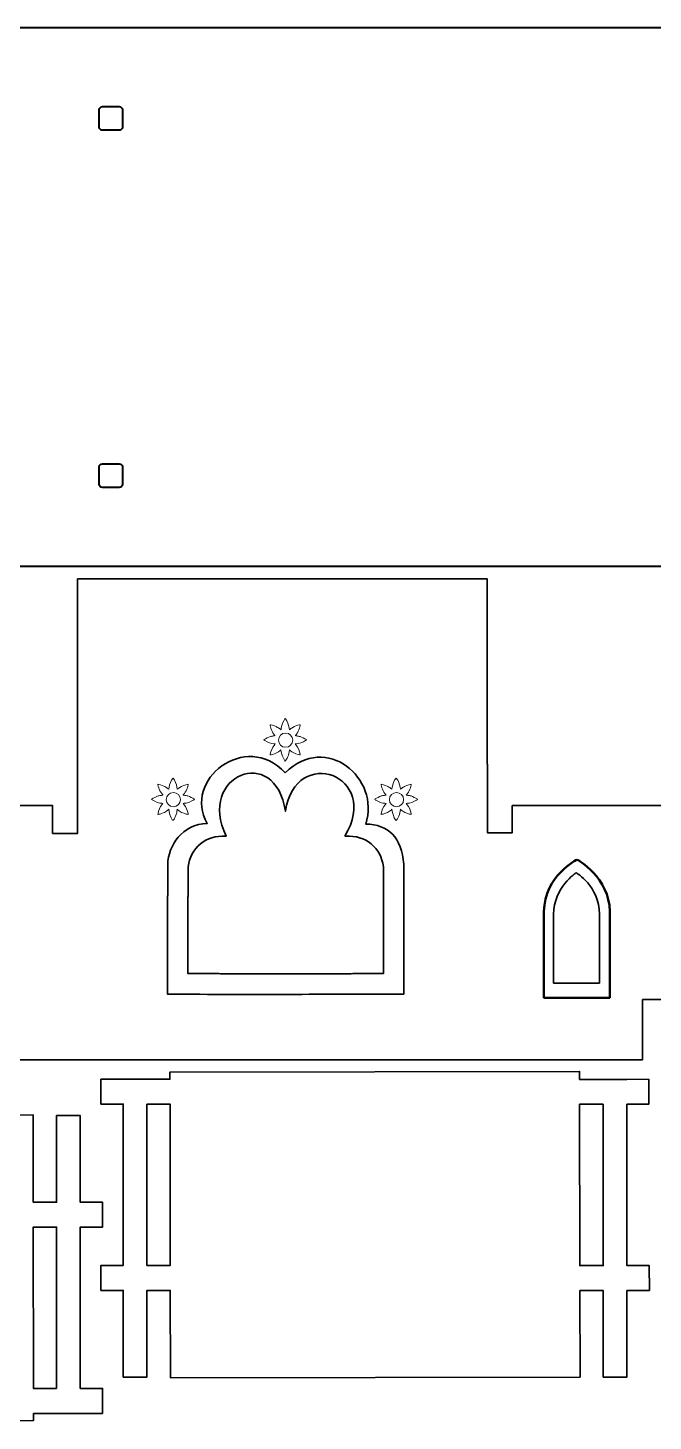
# Model space of a CAD drawing. Header units: centimetres. Extents: x -23.9 to 25.8, y -49.2 to 14.5.
# Drawn here: x -3.64 to 9.12, y -47.23 to -18.8 of the extents above; entities that cross this region are included whole.
import ezdxf

# ---------------------------------------------------------------- set-up
doc = ezdxf.new("R2010")
doc.units = ezdxf.units.CM
doc.header["$MEASUREMENT"] = 0
doc.layers.add('layer 1', color=7, linetype='Continuous')

msp = doc.modelspace()

# ---------------------------------------------------------------- linework, layer by layer
at = {"layer": 'layer 1', "color": 1, "lineweight": 40}
for points, knots in [([(16.75002, -18.80406), (16.75002, -18.80406), (16.75002, -29.78716), (16.75002, -29.78716), (16.75002, -29.78716), (16.75002, -29.78716), (-4.41196, -29.78716), (-4.41196, -29.78716), (-4.41196, -29.78716), (-4.41196, -29.78716), (-4.41196, -18.80406), (-4.41196, -18.80406), (-4.41196, -18.80406), (-4.41196, -18.80406), (16.75002, -18.80406), (16.75002, -18.80406)], [0, 0, 0, 0, 0.2, 0.2, 0.2, 0.2, 0.4, 0.4, 0.4, 0.4, 0.6, 0.6, 0.6, 0.6, 1, 1, 1, 1]), ([(-1.7747, -20.41142), (-1.7747, -20.41142), (-2.11273, -20.41142), (-2.11273, -20.41142), (-2.11273, -20.41142), (-2.15281, -20.41142), (-2.18505, -20.44366), (-2.18505, -20.48349), (-2.18505, -20.48349), (-2.18505, -20.48349), (-2.18505, -20.82166), (-2.18505, -20.82166), (-2.18505, -20.82166), (-2.18505, -20.86174), (-2.15281, -20.89398), (-2.11273, -20.89398), (-2.11273, -20.89398), (-2.11273, -20.89398), (-1.7747, -20.89398), (-1.7747, -20.89398), (-1.7747, -20.89398), (-1.73473, -20.89398), (-1.70234, -20.86174), (-1.70234, -20.82166), (-1.70234, -20.82166), (-1.70234, -20.82166), (-1.70234, -20.48349), (-1.70234, -20.48349), (-1.70234, -20.48349), (-1.70234, -20.44366), (-1.73473, -20.41142), (-1.7747, -20.41142)], [0, 0, 0, 0, 0.11111111, 0.11111111, 0.11111111, 0.11111111, 0.22222222, 0.22222222, 0.22222222, 0.22222222, 0.33333333, 0.33333333, 0.33333333, 0.33333333, 0.44444444, 0.44444444, 0.44444444, 0.44444444, 0.55555556, 0.55555556, 0.55555556, 0.55555556, 0.66666667, 0.66666667, 0.66666667, 0.66666667, 0.77777778, 0.77777778, 0.77777778, 0.77777778, 1, 1, 1, 1]), ([(-1.7747, -27.69723), (-1.7747, -27.69723), (-2.11273, -27.69723), (-2.11273, -27.69723), (-2.11273, -27.69723), (-2.15281, -27.69723), (-2.18505, -27.72948), (-2.18505, -27.76945), (-2.18505, -27.76945), (-2.18505, -27.76945), (-2.18505, -28.10748), (-2.18505, -28.10748), (-2.18505, -28.10748), (-2.18505, -28.14759), (-2.15281, -28.17983), (-2.11273, -28.17983), (-2.11273, -28.17983), (-2.11273, -28.17983), (-1.7747, -28.17983), (-1.7747, -28.17983), (-1.7747, -28.17983), (-1.73473, -28.17983), (-1.70234, -28.14759), (-1.70234, -28.10748), (-1.70234, -28.10748), (-1.70234, -28.10748), (-1.70234, -27.76945), (-1.70234, -27.76945), (-1.70234, -27.76945), (-1.70234, -27.72948), (-1.73473, -27.69723), (-1.7747, -27.69723)], [0, 0, 0, 0, 0.11111111, 0.11111111, 0.11111111, 0.11111111, 0.22222222, 0.22222222, 0.22222222, 0.22222222, 0.33333333, 0.33333333, 0.33333333, 0.33333333, 0.44444444, 0.44444444, 0.44444444, 0.44444444, 0.55555556, 0.55555556, 0.55555556, 0.55555556, 0.66666667, 0.66666667, 0.66666667, 0.66666667, 0.77777778, 0.77777778, 0.77777778, 0.77777778, 1, 1, 1, 1])]:
    msp.add_open_spline(points, degree=3, knots=knots, dxfattribs=at)
at = {"layer": 'layer 1', "color": 1, "lineweight": 35}
for points, knots in [([(-2.62602, -30.04624), (-2.62602, -30.04624), (-2.62602, -32.96613), (-2.62602, -32.96613), (-2.62602, -32.96613), (-2.62602, -32.96613), (-2.62313, -32.96613), (-2.62313, -32.96613), (-2.62313, -32.96613), (-2.62313, -32.96613), (-2.62313, -35.23894), (-2.62313, -35.23894), (-2.62313, -35.23894), (-2.62313, -35.23894), (-3.13109, -35.23894), (-3.13109, -35.23894), (-3.13109, -35.23894), (-3.13109, -35.23894), (-3.13109, -34.66899), (-3.13109, -34.66899), (-3.13109, -34.66899), (-3.13109, -34.66899), (-6.78414, -34.66899), (-6.78414, -34.66899), (-6.78414, -34.66899), (-6.78414, -34.66899), (-6.78414, -40.8692), (-6.78414, -40.8692), (-6.78414, -40.8692), (-6.78414, -40.8692), (-6.27618, -40.8692), (-6.27618, -40.8692), (-6.27618, -40.8692), (-6.27618, -40.8692), (-6.27618, -39.85317), (-6.27618, -39.85317), (-6.27618, -39.85317), (-6.27618, -39.85317), (-6.28045, -39.85317), (-6.28045, -39.85317), (-6.28045, -39.85317), (-6.28045, -39.85317), (-6.28045, -38.62589), (-6.28045, -38.62589), (-6.28045, -38.62589), (-6.28045, -38.62589), (-5.77252, -38.62589), (-5.77252, -38.62589), (-5.77252, -38.62589), (-5.77252, -38.62589), (-5.77252, -39.85317), (-5.77252, -39.85317), (-5.77252, -39.85317), (-5.77252, -39.85317), (8.90829, -39.85317), (8.90829, -39.85317), (8.90829, -39.85317), (8.90829, -39.85317), (8.90829, -38.62589), (8.90829, -38.62589), (8.90829, -38.62589), (8.90829, -38.62589), (9.41622, -38.62589), (9.41622, -38.62589), (9.41622, -38.62589), (9.41622, -38.62589), (9.41622, -39.85317), (9.41622, -39.85317), (9.41622, -39.85317), (9.41622, -39.85317), (9.41718, -39.85317), (9.41718, -39.85317), (9.41718, -39.85317), (9.41718, -39.85317), (9.41718, -40.8692), (9.41718, -40.8692), (9.41718, -40.8692), (9.41718, -40.8692), (9.92514, -40.8692), (9.92514, -40.8692), (9.92514, -40.8692), (9.92514, -40.8692), (9.92514, -34.66899), (9.92514, -34.66899), (9.92514, -34.66899), (9.92514, -34.66899), (6.24923, -34.66899), (6.24923, -34.66899), (6.24923, -34.66899), (6.24923, -34.66899), (6.24923, -35.22448), (6.24923, -35.22448), (6.24923, -35.22448), (6.24923, -35.22448), (5.74127, -35.22448), (5.74127, -35.22448), (5.74127, -35.22448), (5.74127, -35.22448), (5.74127, -33.82233), (5.74127, -33.82233), (5.74127, -33.82233), (5.74127, -33.82233), (5.73866, -33.82233), (5.73866, -33.82233), (5.73866, -33.82233), (5.73866, -33.82233), (5.73866, -30.04624), (5.73866, -30.04624), (5.73866, -30.04624), (5.73866, -30.04624), (-2.62602, -30.04624), (-2.62602, -30.04624)], [0, 0, 0, 0, 0.03448276, 0.03448276, 0.03448276, 0.03448276, 0.06896552, 0.06896552, 0.06896552, 0.06896552, 0.10344828, 0.10344828, 0.10344828, 0.10344828, 0.13793103, 0.13793103, 0.13793103, 0.13793103, 0.17241379, 0.17241379, 0.17241379, 0.17241379, 0.20689655, 0.20689655, 0.20689655, 0.20689655, 0.24137931, 0.24137931, 0.24137931, 0.24137931, 0.27586207, 0.27586207, 0.27586207, 0.27586207, 0.31034483, 0.31034483, 0.31034483, 0.31034483, 0.34482759, 0.34482759, 0.34482759, 0.34482759, 0.37931034, 0.37931034, 0.37931034, 0.37931034, 0.4137931, 0.4137931, 0.4137931, 0.4137931, 0.44827586, 0.44827586, 0.44827586, 0.44827586, 0.48275862, 0.48275862, 0.48275862, 0.48275862, 0.51724138, 0.51724138, 0.51724138, 0.51724138, 0.55172414, 0.55172414, 0.55172414, 0.55172414, 0.5862069, 0.5862069, 0.5862069, 0.5862069, 0.62068966, 0.62068966, 0.62068966, 0.62068966, 0.65517241, 0.65517241, 0.65517241, 0.65517241, 0.68965517, 0.68965517, 0.68965517, 0.68965517, 0.72413793, 0.72413793, 0.72413793, 0.72413793, 0.75862069, 0.75862069, 0.75862069, 0.75862069, 0.79310345, 0.79310345, 0.79310345, 0.79310345, 0.82758621, 0.82758621, 0.82758621, 0.82758621, 0.86206897, 0.86206897, 0.86206897, 0.86206897, 0.89655172, 0.89655172, 0.89655172, 0.89655172, 0.93103448, 0.93103448, 0.93103448, 0.93103448, 1, 1, 1, 1]), ([(2.83265, -35.29337), (2.83265, -35.29337), (2.92705, -35.29337), (2.92705, -35.29337), (2.92705, -35.29337), (3.31165, -35.29337), (3.62128, -35.60304), (3.62128, -35.98764), (3.62128, -35.98764), (3.62128, -35.98764), (3.62128, -37.40549), (3.62128, -37.40549), (3.62128, -37.40549), (3.62128, -37.42189), (3.62061, -37.43802), (3.61952, -37.45414), (3.61952, -37.45414), (3.61952, -37.45414), (3.61952, -38.09658), (3.61952, -38.09658), (3.61952, -38.09658), (3.61952, -38.09658), (2.99348, -38.09658), (2.99348, -38.09658), (2.99348, -38.09658), (2.97154, -38.09866), (2.94938, -38.0999), (2.92705, -38.0999), (2.92705, -38.0999), (2.92705, -38.0999), (0.32641, -38.0999), (0.32641, -38.0999), (0.32641, -38.0999), (0.30394, -38.0999), (0.28175, -38.09866), (0.25998, -38.09658), (0.25998, -38.09658), (0.25998, -38.09658), (-0.36976, -38.09658), (-0.36976, -38.09658), (-0.36976, -38.09658), (-0.36976, -38.09658), (-0.36976, -36.52164), (-0.36976, -36.52164), (-0.36976, -36.52164), (-0.36923, -36.52189), (-0.36867, -36.52217), (-0.368, -36.52245), (-0.368, -36.52245), (-0.368, -36.52245), (-0.368, -35.98778), (-0.368, -35.98778), (-0.368, -35.98778), (-0.368, -35.60304), (-0.05833, -35.29337), (0.32627, -35.29337), (0.32627, -35.29337), (0.32627, -35.29337), (0.40963, -35.29337), (0.40963, -35.29337), (0.40963, -35.29337), (-0.19228, -34.05068), (1.41163, -33.39762), (1.6179, -34.78612), (1.6179, -34.78612), (1.82903, -33.41593), (3.57803, -34.04832), (2.83265, -35.29337)], [0, 0, 0, 0, 0.05555556, 0.05555556, 0.05555556, 0.05555556, 0.11111111, 0.11111111, 0.11111111, 0.11111111, 0.16666667, 0.16666667, 0.16666667, 0.16666667, 0.22222222, 0.22222222, 0.22222222, 0.22222222, 0.27777778, 0.27777778, 0.27777778, 0.27777778, 0.33333333, 0.33333333, 0.33333333, 0.33333333, 0.38888889, 0.38888889, 0.38888889, 0.38888889, 0.44444444, 0.44444444, 0.44444444, 0.44444444, 0.5, 0.5, 0.5, 0.5, 0.55555556, 0.55555556, 0.55555556, 0.55555556, 0.61111111, 0.61111111, 0.61111111, 0.61111111, 0.66666667, 0.66666667, 0.66666667, 0.66666667, 0.72222222, 0.72222222, 0.72222222, 0.72222222, 0.77777778, 0.77777778, 0.77777778, 0.77777778, 0.83333333, 0.83333333, 0.83333333, 0.83333333, 0.88888889, 0.88888889, 0.88888889, 0.88888889, 1, 1, 1, 1]), ([(7.55366, -36.0407), (7.55366, -36.0407), (8.02522, -36.30789), (8.0284, -36.88737), (8.0284, -36.88737), (8.0284, -36.88737), (8.0284, -38.29184), (8.0284, -38.29184), (8.0284, -38.29184), (8.0284, -38.29184), (7.09064, -38.29184), (7.09064, -38.29184), (7.09064, -38.29184), (7.09064, -38.29184), (7.09064, -36.88737), (7.09064, -36.88737), (7.09064, -36.88737), (7.09519, -36.3371), (7.55366, -36.0407), (7.55366, -36.0407)], [0, 0, 0, 0, 0.16666667, 0.16666667, 0.16666667, 0.16666667, 0.33333333, 0.33333333, 0.33333333, 0.33333333, 0.5, 0.5, 0.5, 0.5, 0.66666667, 0.66666667, 0.66666667, 0.66666667, 1, 1, 1, 1]), ([(-2.14621, -40.25198), (-2.14621, -40.25198), (-2.14621, -40.75991), (-2.14621, -40.75991), (-2.14621, -40.75991), (-2.14621, -40.75991), (-1.68897, -40.76005), (-1.68897, -40.76005), (-1.68897, -40.76005), (-1.68897, -40.76005), (-1.68897, -44.05136), (-1.68897, -44.05136), (-1.68897, -44.05136), (-1.68897, -44.05136), (-2.14621, -44.05136), (-2.14621, -44.05136), (-2.14621, -44.05136), (-2.14621, -44.05136), (-2.14621, -44.55944), (-2.14621, -44.55944), (-2.14621, -44.55944), (-2.14621, -44.55944), (-1.68897, -44.55944), (-1.68897, -44.55944), (-1.68897, -44.55944), (-1.68897, -44.55944), (-1.68897, -46.32706), (-1.68897, -46.32706), (-1.68897, -46.32706), (-1.68897, -46.32706), (-1.20623, -46.32706), (-1.20623, -46.32706), (-1.20623, -46.32706), (-1.20623, -46.32706), (-1.20623, -44.55944), (-1.20623, -44.55944), (-1.20623, -44.55944), (-1.20623, -44.55944), (-0.72984, -44.55944), (-0.72984, -44.55944), (-0.72984, -44.55944), (-0.72984, -44.55944), (-0.72695, -46.34058), (-0.72695, -46.34058), (-0.72695, -46.34058), (-0.72695, -46.34058), (7.63346, -46.32706), (7.63346, -46.32706), (7.63346, -46.32706), (7.63346, -46.32706), (7.63057, -44.56219), (7.63057, -44.56219), (7.63057, -44.56219), (7.6336, -44.56247), (7.63635, -44.56275), (7.63939, -44.56303), (7.63939, -44.56303), (7.63939, -44.56303), (8.1071, -44.56247), (8.1071, -44.56247), (8.1071, -44.56247), (8.1071, -44.56247), (8.1071, -46.32706), (8.1071, -46.32706), (8.1071, -46.32706), (8.1071, -46.32706), (8.58967, -46.32706), (8.58967, -46.32706), (8.58967, -46.32706), (8.58967, -46.32706), (8.58967, -44.5618), (8.58967, -44.5618), (8.58967, -44.5618), (8.58967, -44.5618), (9.0469, -44.56138), (9.0469, -44.56138), (9.0469, -44.56138), (9.0469, -44.56138), (9.04524, -44.05331), (9.04524, -44.05331), (9.04524, -44.05331), (9.04524, -44.05331), (8.58967, -44.05369), (8.58967, -44.05369), (8.58967, -44.05369), (8.58967, -44.05369), (8.58967, -40.76242), (8.58967, -40.76242), (8.58967, -40.76242), (8.58967, -40.76242), (9.03452, -40.76199), (9.03452, -40.76199), (9.03452, -40.76199), (9.03452, -40.76199), (9.03286, -40.25389), (9.03286, -40.25389), (9.03286, -40.25389), (9.03286, -40.25389), (8.58967, -40.25445), (8.58967, -40.25445), (8.58967, -40.25445), (8.58967, -40.25445), (8.1071, -40.25502), (8.1071, -40.25502), (8.1071, -40.25502), (8.1071, -40.25502), (7.62531, -40.25555), (7.62531, -40.25555), (7.62531, -40.25555), (7.62478, -40.25569), (7.62422, -40.25597), (7.62369, -40.25597), (7.62369, -40.25597), (7.62369, -40.25597), (7.62189, -40.09337), (7.62189, -40.09337), (7.62189, -40.09337), (7.62189, -40.09337), (-0.73855, -40.10674), (-0.73855, -40.10674), (-0.73855, -40.10674), (-0.73855, -40.10674), (-0.73676, -40.25198), (-0.73676, -40.25198), (-0.73676, -40.25198), (-0.73676, -40.25198), (-2.14621, -40.25198), (-2.14621, -40.25198)], [0, 0, 0, 0, 0.03030303, 0.03030303, 0.03030303, 0.03030303, 0.06060606, 0.06060606, 0.06060606, 0.06060606, 0.09090909, 0.09090909, 0.09090909, 0.09090909, 0.12121212, 0.12121212, 0.12121212, 0.12121212, 0.15151515, 0.15151515, 0.15151515, 0.15151515, 0.18181818, 0.18181818, 0.18181818, 0.18181818, 0.21212121, 0.21212121, 0.21212121, 0.21212121, 0.24242424, 0.24242424, 0.24242424, 0.24242424, 0.27272727, 0.27272727, 0.27272727, 0.27272727, 0.3030303, 0.3030303, 0.3030303, 0.3030303, 0.33333333, 0.33333333, 0.33333333, 0.33333333, 0.36363636, 0.36363636, 0.36363636, 0.36363636, 0.39393939, 0.39393939, 0.39393939, 0.39393939, 0.42424242, 0.42424242, 0.42424242, 0.42424242, 0.45454545, 0.45454545, 0.45454545, 0.45454545, 0.48484848, 0.48484848, 0.48484848, 0.48484848, 0.51515152, 0.51515152, 0.51515152, 0.51515152, 0.54545455, 0.54545455, 0.54545455, 0.54545455, 0.57575758, 0.57575758, 0.57575758, 0.57575758, 0.60606061, 0.60606061, 0.60606061, 0.60606061, 0.63636364, 0.63636364, 0.63636364, 0.63636364, 0.66666667, 0.66666667, 0.66666667, 0.66666667, 0.6969697, 0.6969697, 0.6969697, 0.6969697, 0.72727273, 0.72727273, 0.72727273, 0.72727273, 0.75757576, 0.75757576, 0.75757576, 0.75757576, 0.78787879, 0.78787879, 0.78787879, 0.78787879, 0.81818182, 0.81818182, 0.81818182, 0.81818182, 0.84848485, 0.84848485, 0.84848485, 0.84848485, 0.87878788, 0.87878788, 0.87878788, 0.87878788, 0.90909091, 0.90909091, 0.90909091, 0.90909091, 0.93939394, 0.93939394, 0.93939394, 0.93939394, 1, 1, 1, 1]), ([(-1.20623, -40.76005), (-1.20623, -40.76005), (-0.73605, -40.76005), (-0.73605, -40.76005), (-0.73605, -40.76005), (-0.73605, -40.76005), (-0.73069, -44.05136), (-0.73069, -44.05136), (-0.73069, -44.05136), (-0.73069, -44.05136), (-1.20623, -44.05136), (-1.20623, -44.05136), (-1.20623, -44.05136), (-1.20623, -44.05136), (-1.20623, -40.76005), (-1.20623, -40.76005)], [0, 0, 0, 0, 0.2, 0.2, 0.2, 0.2, 0.4, 0.4, 0.4, 0.4, 0.6, 0.6, 0.6, 0.6, 1, 1, 1, 1]), ([(8.1071, -40.76295), (8.1071, -40.76295), (8.1071, -44.0544), (8.1071, -44.0544), (8.1071, -44.0544), (8.1071, -44.0544), (7.63773, -44.05496), (7.63773, -44.05496), (7.63773, -44.05496), (7.63512, -44.05563), (7.63237, -44.05634), (7.62972, -44.05687), (7.62972, -44.05687), (7.62972, -44.05687), (7.62436, -40.76365), (7.62436, -40.76365), (7.62436, -40.76365), (7.62531, -40.76365), (7.62616, -40.76365), (7.62697, -40.76365), (7.62697, -40.76365), (7.62697, -40.76365), (8.1071, -40.76295), (8.1071, -40.76295)], [0, 0, 0, 0, 0.14285714, 0.14285714, 0.14285714, 0.14285714, 0.28571429, 0.28571429, 0.28571429, 0.28571429, 0.42857143, 0.42857143, 0.42857143, 0.42857143, 0.57142857, 0.57142857, 0.57142857, 0.57142857, 0.71428571, 0.71428571, 0.71428571, 0.71428571, 1, 1, 1, 1]), ([(-2.11217, -47.0679), (-2.11217, -47.0679), (-2.11217, -46.55993), (-2.11217, -46.55993), (-2.11217, -46.55993), (-2.11217, -46.55993), (-2.5694, -46.55993), (-2.5694, -46.55993), (-2.5694, -46.55993), (-2.5694, -46.55993), (-2.5694, -43.26852), (-2.5694, -43.26852), (-2.5694, -43.26852), (-2.5694, -43.26852), (-2.11217, -43.26852), (-2.11217, -43.26852), (-2.11217, -43.26852), (-2.11217, -43.26852), (-2.11217, -42.76055), (-2.11217, -42.76055), (-2.11217, -42.76055), (-2.11217, -42.76055), (-2.5694, -42.76055), (-2.5694, -42.76055), (-2.5694, -42.76055), (-2.5694, -42.76055), (-2.5694, -40.99282), (-2.5694, -40.99282), (-2.5694, -40.99282), (-2.5694, -40.99282), (-3.052, -40.99282), (-3.052, -40.99282), (-3.052, -40.99282), (-3.052, -40.99282), (-3.052, -42.76055), (-3.052, -42.76055), (-3.052, -42.76055), (-3.052, -42.76055), (-3.5285, -42.76055), (-3.5285, -42.76055), (-3.5285, -42.76055), (-3.5285, -42.76055), (-3.53143, -40.97931), (-3.53143, -40.97931), (-3.53143, -40.97931), (-3.53143, -40.97931), (-11.89183, -40.99282), (-11.89183, -40.99282), (-11.89183, -40.99282), (-11.89183, -40.99282), (-11.88893, -42.75766), (-11.88893, -42.75766), (-11.88893, -42.75766), (-11.89197, -42.75752), (-11.89458, -42.75723), (-11.89775, -42.75699), (-11.89775, -42.75699), (-11.89775, -42.75699), (-12.36532, -42.75752), (-12.36532, -42.75752), (-12.36532, -42.75752), (-12.36532, -42.75752), (-12.36532, -40.99282), (-12.36532, -40.99282), (-12.36532, -40.99282), (-12.36532, -40.99282), (-12.84803, -40.99282), (-12.84803, -40.99282), (-12.84803, -40.99282), (-12.84803, -40.99282), (-12.84803, -42.75808), (-12.84803, -42.75808), (-12.84803, -42.75808), (-12.84803, -42.75808), (-13.30527, -42.75861), (-13.30527, -42.75861), (-13.30527, -42.75861), (-13.30527, -42.75861), (-13.30361, -43.26672), (-13.30361, -43.26672), (-13.30361, -43.26672), (-13.30361, -43.26672), (-12.84803, -43.26615), (-12.84803, -43.26615), (-12.84803, -43.26615), (-12.84803, -43.26615), (-12.84803, -46.55746), (-12.84803, -46.55746), (-12.84803, -46.55746), (-12.84803, -46.55746), (-13.29288, -46.55803), (-13.29288, -46.55803), (-13.29288, -46.55803), (-13.29288, -46.55803), (-13.29122, -47.06596), (-13.29122, -47.06596), (-13.29122, -47.06596), (-13.29122, -47.06596), (-12.84803, -47.06553), (-12.84803, -47.06553), (-12.84803, -47.06553), (-12.84803, -47.06553), (-12.36547, -47.065), (-12.36547, -47.065), (-12.36547, -47.065), (-12.36547, -47.065), (-11.88368, -47.0643), (-11.88368, -47.0643), (-11.88368, -47.0643), (-11.88315, -47.06416), (-11.88258, -47.06402), (-11.88202, -47.06391), (-11.88202, -47.06391), (-11.88202, -47.06391), (-11.88025, -47.22665), (-11.88025, -47.22665), (-11.88025, -47.22665), (-11.88025, -47.22665), (-3.51982, -47.21299), (-3.51982, -47.21299), (-3.51982, -47.21299), (-3.51982, -47.21299), (-3.52162, -47.0679), (-3.52162, -47.0679), (-3.52162, -47.0679), (-3.52162, -47.0679), (-2.11217, -47.0679), (-2.11217, -47.0679)], [0, 0, 0, 0, 0.03030303, 0.03030303, 0.03030303, 0.03030303, 0.06060606, 0.06060606, 0.06060606, 0.06060606, 0.09090909, 0.09090909, 0.09090909, 0.09090909, 0.12121212, 0.12121212, 0.12121212, 0.12121212, 0.15151515, 0.15151515, 0.15151515, 0.15151515, 0.18181818, 0.18181818, 0.18181818, 0.18181818, 0.21212121, 0.21212121, 0.21212121, 0.21212121, 0.24242424, 0.24242424, 0.24242424, 0.24242424, 0.27272727, 0.27272727, 0.27272727, 0.27272727, 0.3030303, 0.3030303, 0.3030303, 0.3030303, 0.33333333, 0.33333333, 0.33333333, 0.33333333, 0.36363636, 0.36363636, 0.36363636, 0.36363636, 0.39393939, 0.39393939, 0.39393939, 0.39393939, 0.42424242, 0.42424242, 0.42424242, 0.42424242, 0.45454545, 0.45454545, 0.45454545, 0.45454545, 0.48484848, 0.48484848, 0.48484848, 0.48484848, 0.51515152, 0.51515152, 0.51515152, 0.51515152, 0.54545455, 0.54545455, 0.54545455, 0.54545455, 0.57575758, 0.57575758, 0.57575758, 0.57575758, 0.60606061, 0.60606061, 0.60606061, 0.60606061, 0.63636364, 0.63636364, 0.63636364, 0.63636364, 0.66666667, 0.66666667, 0.66666667, 0.66666667, 0.6969697, 0.6969697, 0.6969697, 0.6969697, 0.72727273, 0.72727273, 0.72727273, 0.72727273, 0.75757576, 0.75757576, 0.75757576, 0.75757576, 0.78787879, 0.78787879, 0.78787879, 0.78787879, 0.81818182, 0.81818182, 0.81818182, 0.81818182, 0.84848485, 0.84848485, 0.84848485, 0.84848485, 0.87878788, 0.87878788, 0.87878788, 0.87878788, 0.90909091, 0.90909091, 0.90909091, 0.90909091, 0.93939394, 0.93939394, 0.93939394, 0.93939394, 1, 1, 1, 1]), ([(-3.052, -46.55993), (-3.052, -46.55993), (-3.52232, -46.55979), (-3.52232, -46.55979), (-3.52232, -46.55979), (-3.52232, -46.55979), (-3.52769, -43.26852), (-3.52769, -43.26852), (-3.52769, -43.26852), (-3.52769, -43.26852), (-3.052, -43.26852), (-3.052, -43.26852), (-3.052, -43.26852), (-3.052, -43.26852), (-3.052, -46.55993), (-3.052, -46.55993)], [0, 0, 0, 0, 0.2, 0.2, 0.2, 0.2, 0.4, 0.4, 0.4, 0.4, 0.6, 0.6, 0.6, 0.6, 1, 1, 1, 1])]:
    msp.add_open_spline(points, degree=3, knots=knots, dxfattribs=at)
at = {"layer": 'layer 1', "color": 5, "lineweight": 9}
for points, knots in [([(1.59987, -33.74461), (1.5672, -33.69501), (1.54321, -33.63176), (1.53453, -33.57192), (1.53453, -33.57192), (1.53453, -33.57192), (1.52889, -33.53308), (1.52889, -33.53308), (1.52889, -33.53308), (1.52889, -33.53308), (1.5122, -33.54822), (1.5122, -33.54822), (1.5122, -33.54822), (1.47611, -33.58089), (1.41134, -33.61299), (1.35042, -33.62858), (1.35042, -33.62858), (1.30731, -33.63959), (1.30466, -33.63906), (1.3084, -33.6181), (1.3084, -33.6181), (1.31902, -33.56064), (1.35374, -33.48306), (1.38764, -33.44143), (1.38764, -33.44143), (1.39921, -33.42725), (1.40887, -33.41441), (1.40887, -33.41303), (1.40887, -33.41303), (1.40887, -33.4118), (1.39864, -33.41071), (1.38612, -33.41071), (1.38612, -33.41071), (1.33832, -33.41071), (1.25037, -33.37955), (1.19982, -33.34484), (1.19982, -33.34484), (1.19982, -33.34484), (1.17777, -33.32967), (1.17777, -33.32967), (1.17777, -33.32967), (1.17777, -33.32967), (1.18892, -33.32099), (1.18892, -33.32099), (1.18892, -33.32099), (1.20931, -33.30515), (1.27933, -33.27111), (1.31211, -33.26106), (1.31211, -33.26106), (1.32975, -33.25566), (1.35885, -33.24987), (1.37649, -33.24825), (1.37649, -33.24825), (1.39423, -33.24659), (1.40887, -33.2437), (1.40887, -33.2419), (1.40887, -33.2419), (1.40887, -33.2401), (1.40432, -33.2346), (1.39864, -33.22962), (1.39864, -33.22962), (1.38185, -33.21474), (1.34866, -33.1603), (1.33391, -33.12312), (1.33391, -33.12312), (1.31888, -33.08562), (1.30357, -33.02664), (1.3077, -33.02251), (1.3077, -33.02251), (1.31281, -33.01743), (1.39247, -33.04085), (1.42951, -33.05835), (1.42951, -33.05835), (1.45033, -33.06812), (1.48133, -33.08671), (1.49844, -33.0997), (1.49844, -33.0997), (1.49844, -33.0997), (1.52945, -33.12326), (1.52945, -33.12326), (1.52945, -33.12326), (1.52945, -33.12326), (1.5351, -33.08357), (1.5351, -33.08357), (1.5351, -33.08357), (1.54335, -33.02431), (1.57588, -32.94342), (1.60798, -32.90221), (1.60798, -32.90221), (1.615, -32.89311), (1.61514, -32.89311), (1.62216, -32.90221), (1.62216, -32.90221), (1.65441, -32.94342), (1.68693, -33.02431), (1.69522, -33.08357), (1.69522, -33.08357), (1.69522, -33.08357), (1.70073, -33.12326), (1.70073, -33.12326), (1.70073, -33.12326), (1.70073, -33.12326), (1.73188, -33.0997), (1.73188, -33.0997), (1.73188, -33.0997), (1.74881, -33.08671), (1.77982, -33.06812), (1.80063, -33.05835), (1.80063, -33.05835), (1.83785, -33.04085), (1.91751, -33.01743), (1.92259, -33.02251), (1.92259, -33.02251), (1.92672, -33.02664), (1.91144, -33.08562), (1.89641, -33.12312), (1.89641, -33.12312), (1.88153, -33.1603), (1.84833, -33.21474), (1.8315, -33.22962), (1.8315, -33.22962), (1.826, -33.2346), (1.82145, -33.2401), (1.82145, -33.2419), (1.82145, -33.2419), (1.82145, -33.2437), (1.83605, -33.24659), (1.85369, -33.24825), (1.85369, -33.24825), (1.87147, -33.24987), (1.90054, -33.25566), (1.91818, -33.26106), (1.91818, -33.26106), (1.95085, -33.27111), (2.02084, -33.30515), (2.04137, -33.32099), (2.04137, -33.32099), (2.04137, -33.32099), (2.05255, -33.32967), (2.05255, -33.32967), (2.05255, -33.32967), (2.05255, -33.32967), (2.0305, -33.34484), (2.0305, -33.34484), (2.0305, -33.34484), (1.97977, -33.37955), (1.892, -33.41071), (1.84417, -33.41071), (1.84417, -33.41071), (1.83164, -33.41071), (1.82145, -33.4118), (1.82145, -33.41303), (1.82145, -33.41303), (1.82145, -33.41441), (1.83094, -33.42725), (1.84265, -33.44143), (1.84265, -33.44143), (1.87655, -33.48306), (1.9113, -33.56064), (1.92192, -33.6181), (1.92192, -33.6181), (1.92562, -33.63906), (1.92301, -33.63959), (1.87987, -33.62858), (1.87987, -33.62858), (1.81898, -33.61299), (1.75421, -33.58089), (1.71808, -33.54822), (1.71808, -33.54822), (1.71808, -33.54822), (1.70129, -33.53308), (1.70129, -33.53308), (1.70129, -33.53308), (1.70129, -33.53308), (1.69575, -33.57192), (1.69575, -33.57192), (1.69575, -33.57192), (1.68944, -33.61549), (1.67455, -33.66287), (1.65511, -33.70118), (1.65511, -33.70118), (1.63913, -33.73261), (1.61969, -33.76239), (1.61514, -33.76239), (1.61514, -33.76239), (1.61324, -33.76239), (1.60632, -33.75438), (1.59987, -33.74461)], [0, 0, 0, 0, 0.02083333, 0.02083333, 0.02083333, 0.02083333, 0.04166667, 0.04166667, 0.04166667, 0.04166667, 0.0625, 0.0625, 0.0625, 0.0625, 0.08333333, 0.08333333, 0.08333333, 0.08333333, 0.10416667, 0.10416667, 0.10416667, 0.10416667, 0.125, 0.125, 0.125, 0.125, 0.14583333, 0.14583333, 0.14583333, 0.14583333, 0.16666667, 0.16666667, 0.16666667, 0.16666667, 0.1875, 0.1875, 0.1875, 0.1875, 0.20833333, 0.20833333, 0.20833333, 0.20833333, 0.22916667, 0.22916667, 0.22916667, 0.22916667, 0.25, 0.25, 0.25, 0.25, 0.27083333, 0.27083333, 0.27083333, 0.27083333, 0.29166667, 0.29166667, 0.29166667, 0.29166667, 0.3125, 0.3125, 0.3125, 0.3125, 0.33333333, 0.33333333, 0.33333333, 0.33333333, 0.35416667, 0.35416667, 0.35416667, 0.35416667, 0.375, 0.375, 0.375, 0.375, 0.39583333, 0.39583333, 0.39583333, 0.39583333, 0.41666667, 0.41666667, 0.41666667, 0.41666667, 0.4375, 0.4375, 0.4375, 0.4375, 0.45833333, 0.45833333, 0.45833333, 0.45833333, 0.47916667, 0.47916667, 0.47916667, 0.47916667, 0.5, 0.5, 0.5, 0.5, 0.52083333, 0.52083333, 0.52083333, 0.52083333, 0.54166667, 0.54166667, 0.54166667, 0.54166667, 0.5625, 0.5625, 0.5625, 0.5625, 0.58333333, 0.58333333, 0.58333333, 0.58333333, 0.60416667, 0.60416667, 0.60416667, 0.60416667, 0.625, 0.625, 0.625, 0.625, 0.64583333, 0.64583333, 0.64583333, 0.64583333, 0.66666667, 0.66666667, 0.66666667, 0.66666667, 0.6875, 0.6875, 0.6875, 0.6875, 0.70833333, 0.70833333, 0.70833333, 0.70833333, 0.72916667, 0.72916667, 0.72916667, 0.72916667, 0.75, 0.75, 0.75, 0.75, 0.77083333, 0.77083333, 0.77083333, 0.77083333, 0.79166667, 0.79166667, 0.79166667, 0.79166667, 0.8125, 0.8125, 0.8125, 0.8125, 0.83333333, 0.83333333, 0.83333333, 0.83333333, 0.85416667, 0.85416667, 0.85416667, 0.85416667, 0.875, 0.875, 0.875, 0.875, 0.89583333, 0.89583333, 0.89583333, 0.89583333, 0.91666667, 0.91666667, 0.91666667, 0.91666667, 0.9375, 0.9375, 0.9375, 0.9375, 0.95833333, 0.95833333, 0.95833333, 0.95833333, 1, 1, 1, 1]), ([(1.76783, -33.33436), (1.76783, -33.41469), (1.70281, -33.47974), (1.62259, -33.47974), (1.62259, -33.47974), (1.5424, -33.47974), (1.47735, -33.41469), (1.47735, -33.33436), (1.47735, -33.33436), (1.47735, -33.25404), (1.5424, -33.18913), (1.62259, -33.18913), (1.62259, -33.18913), (1.70281, -33.18913), (1.76783, -33.25404), (1.76783, -33.33436)], [0, 0, 0, 0, 0.2, 0.2, 0.2, 0.2, 0.4, 0.4, 0.4, 0.4, 0.6, 0.6, 0.6, 0.6, 1, 1, 1, 1]), ([(-0.68948, -34.95728), (-0.72229, -34.90768), (-0.74625, -34.84443), (-0.75492, -34.7846), (-0.75492, -34.7846), (-0.75492, -34.7846), (-0.76046, -34.74576), (-0.76046, -34.74576), (-0.76046, -34.74576), (-0.76046, -34.74576), (-0.77725, -34.76089), (-0.77725, -34.76089), (-0.77725, -34.76089), (-0.81338, -34.79356), (-0.87815, -34.82566), (-0.93904, -34.84125), (-0.93904, -34.84125), (-0.98218, -34.85226), (-0.98479, -34.85173), (-0.98095, -34.83078), (-0.98095, -34.83078), (-0.97047, -34.77331), (-0.93572, -34.69573), (-0.90182, -34.65411), (-0.90182, -34.65411), (-0.89011, -34.63992), (-0.88062, -34.62708), (-0.88062, -34.62571), (-0.88062, -34.62571), (-0.88062, -34.62447), (-0.89081, -34.62338), (-0.90334, -34.62338), (-0.90334, -34.62338), (-0.95117, -34.62338), (-1.03895, -34.59223), (-1.08953, -34.55752), (-1.08953, -34.55752), (-1.08953, -34.55752), (-1.11172, -34.5422), (-1.11172, -34.5422), (-1.11172, -34.5422), (-1.11172, -34.5422), (-1.10054, -34.53367), (-1.10054, -34.53367), (-1.10054, -34.53367), (-1.08001, -34.51783), (-1.01002, -34.48378), (-0.97735, -34.47373), (-0.97735, -34.47373), (-0.95971, -34.46833), (-0.93064, -34.46255), (-0.91286, -34.46092), (-0.91286, -34.46092), (-0.89508, -34.45927), (-0.88062, -34.45637), (-0.88062, -34.45457), (-0.88062, -34.45457), (-0.88062, -34.45278), (-0.88517, -34.44727), (-0.89067, -34.4423), (-0.89067, -34.4423), (-0.9075, -34.42741), (-0.9407, -34.37298), (-0.95558, -34.33579), (-0.95558, -34.33579), (-0.97061, -34.29829), (-0.98589, -34.23931), (-0.98162, -34.23518), (-0.98162, -34.23518), (-0.97668, -34.2301), (-0.89688, -34.25353), (-0.8598, -34.27102), (-0.8598, -34.27102), (-0.83899, -34.2808), (-0.80798, -34.29939), (-0.79091, -34.31237), (-0.79091, -34.31237), (-0.79091, -34.31237), (-0.7599, -34.33594), (-0.7599, -34.33594), (-0.7599, -34.33594), (-0.7599, -34.33594), (-0.75439, -34.29625), (-0.75439, -34.29625), (-0.75439, -34.29625), (-0.7461, -34.23698), (-0.71361, -34.15609), (-0.68133, -34.11488), (-0.68133, -34.11488), (-0.67431, -34.10578), (-0.67417, -34.10578), (-0.66715, -34.11488), (-0.66715, -34.11488), (-0.63505, -34.15609), (-0.60252, -34.23698), (-0.59427, -34.29625), (-0.59427, -34.29625), (-0.59427, -34.29625), (-0.58862, -34.33594), (-0.58862, -34.33594), (-0.58862, -34.33594), (-0.58862, -34.33594), (-0.55762, -34.31237), (-0.55762, -34.31237), (-0.55762, -34.31237), (-0.54051, -34.29939), (-0.5095, -34.2808), (-0.48872, -34.27102), (-0.48872, -34.27102), (-0.45164, -34.25353), (-0.37198, -34.2301), (-0.36687, -34.23518), (-0.36687, -34.23518), (-0.36274, -34.23931), (-0.37805, -34.29829), (-0.39294, -34.33579), (-0.39294, -34.33579), (-0.40783, -34.37298), (-0.44102, -34.42741), (-0.45785, -34.4423), (-0.45785, -34.4423), (-0.46349, -34.44727), (-0.46804, -34.45278), (-0.46804, -34.45457), (-0.46804, -34.45457), (-0.46804, -34.45637), (-0.45344, -34.45927), (-0.43566, -34.46092), (-0.43566, -34.46092), (-0.41802, -34.46255), (-0.38892, -34.46833), (-0.37114, -34.47373), (-0.37114, -34.47373), (-0.3385, -34.48378), (-0.26848, -34.51783), (-0.24809, -34.53367), (-0.24809, -34.53367), (-0.24809, -34.53367), (-0.23694, -34.5422), (-0.23694, -34.5422), (-0.23694, -34.5422), (-0.23694, -34.5422), (-0.25899, -34.55752), (-0.25899, -34.55752), (-0.25899, -34.55752), (-0.30954, -34.59223), (-0.39735, -34.62338), (-0.44529, -34.62338), (-0.44529, -34.62338), (-0.45771, -34.62338), (-0.46804, -34.62447), (-0.46804, -34.62571), (-0.46804, -34.62571), (-0.46804, -34.62708), (-0.45838, -34.63992), (-0.44681, -34.65411), (-0.44681, -34.65411), (-0.41291, -34.69573), (-0.37819, -34.77331), (-0.36757, -34.83078), (-0.36757, -34.83078), (-0.36373, -34.85173), (-0.36634, -34.85226), (-0.40959, -34.84125), (-0.40959, -34.84125), (-0.47051, -34.82566), (-0.53528, -34.79356), (-0.57137, -34.76089), (-0.57137, -34.76089), (-0.57137, -34.76089), (-0.58806, -34.74576), (-0.58806, -34.74576), (-0.58806, -34.74576), (-0.58806, -34.74576), (-0.5937, -34.7846), (-0.5937, -34.7846), (-0.5937, -34.7846), (-0.60005, -34.82803), (-0.61494, -34.87554), (-0.63434, -34.91386), (-0.63434, -34.91386), (-0.65022, -34.94529), (-0.66962, -34.97506), (-0.67431, -34.97506), (-0.67431, -34.97506), (-0.67625, -34.97506), (-0.68299, -34.96705), (-0.68948, -34.95728)], [0, 0, 0, 0, 0.02083333, 0.02083333, 0.02083333, 0.02083333, 0.04166667, 0.04166667, 0.04166667, 0.04166667, 0.0625, 0.0625, 0.0625, 0.0625, 0.08333333, 0.08333333, 0.08333333, 0.08333333, 0.10416667, 0.10416667, 0.10416667, 0.10416667, 0.125, 0.125, 0.125, 0.125, 0.14583333, 0.14583333, 0.14583333, 0.14583333, 0.16666667, 0.16666667, 0.16666667, 0.16666667, 0.1875, 0.1875, 0.1875, 0.1875, 0.20833333, 0.20833333, 0.20833333, 0.20833333, 0.22916667, 0.22916667, 0.22916667, 0.22916667, 0.25, 0.25, 0.25, 0.25, 0.27083333, 0.27083333, 0.27083333, 0.27083333, 0.29166667, 0.29166667, 0.29166667, 0.29166667, 0.3125, 0.3125, 0.3125, 0.3125, 0.33333333, 0.33333333, 0.33333333, 0.33333333, 0.35416667, 0.35416667, 0.35416667, 0.35416667, 0.375, 0.375, 0.375, 0.375, 0.39583333, 0.39583333, 0.39583333, 0.39583333, 0.41666667, 0.41666667, 0.41666667, 0.41666667, 0.4375, 0.4375, 0.4375, 0.4375, 0.45833333, 0.45833333, 0.45833333, 0.45833333, 0.47916667, 0.47916667, 0.47916667, 0.47916667, 0.5, 0.5, 0.5, 0.5, 0.52083333, 0.52083333, 0.52083333, 0.52083333, 0.54166667, 0.54166667, 0.54166667, 0.54166667, 0.5625, 0.5625, 0.5625, 0.5625, 0.58333333, 0.58333333, 0.58333333, 0.58333333, 0.60416667, 0.60416667, 0.60416667, 0.60416667, 0.625, 0.625, 0.625, 0.625, 0.64583333, 0.64583333, 0.64583333, 0.64583333, 0.66666667, 0.66666667, 0.66666667, 0.66666667, 0.6875, 0.6875, 0.6875, 0.6875, 0.70833333, 0.70833333, 0.70833333, 0.70833333, 0.72916667, 0.72916667, 0.72916667, 0.72916667, 0.75, 0.75, 0.75, 0.75, 0.77083333, 0.77083333, 0.77083333, 0.77083333, 0.79166667, 0.79166667, 0.79166667, 0.79166667, 0.8125, 0.8125, 0.8125, 0.8125, 0.83333333, 0.83333333, 0.83333333, 0.83333333, 0.85416667, 0.85416667, 0.85416667, 0.85416667, 0.875, 0.875, 0.875, 0.875, 0.89583333, 0.89583333, 0.89583333, 0.89583333, 0.91666667, 0.91666667, 0.91666667, 0.91666667, 0.9375, 0.9375, 0.9375, 0.9375, 0.95833333, 0.95833333, 0.95833333, 0.95833333, 1, 1, 1, 1]), ([(3.86438, -34.95728), (3.83172, -34.90768), (3.80762, -34.84443), (3.79905, -34.7846), (3.79905, -34.7846), (3.79905, -34.7846), (3.79341, -34.74576), (3.79341, -34.74576), (3.79341, -34.74576), (3.79341, -34.74576), (3.77675, -34.76089), (3.77675, -34.76089), (3.77675, -34.76089), (3.74063, -34.79356), (3.67586, -34.82566), (3.61483, -34.84125), (3.61483, -34.84125), (3.57168, -34.85226), (3.56907, -34.85173), (3.57292, -34.83078), (3.57292, -34.83078), (3.5834, -34.77331), (3.61825, -34.69573), (3.65215, -34.65411), (3.65215, -34.65411), (3.66376, -34.63992), (3.67325, -34.62708), (3.67325, -34.62571), (3.67325, -34.62571), (3.67325, -34.62447), (3.66305, -34.62338), (3.65064, -34.62338), (3.65064, -34.62338), (3.60269, -34.62338), (3.51492, -34.59223), (3.46433, -34.55752), (3.46433, -34.55752), (3.46433, -34.55752), (3.44229, -34.5422), (3.44229, -34.5422), (3.44229, -34.5422), (3.44229, -34.5422), (3.45347, -34.53367), (3.45347, -34.53367), (3.45347, -34.53367), (3.47386, -34.51783), (3.54385, -34.48378), (3.57652, -34.47373), (3.57652, -34.47373), (3.5943, -34.46833), (3.62323, -34.46255), (3.64101, -34.46092), (3.64101, -34.46092), (3.65879, -34.45927), (3.67325, -34.45637), (3.67325, -34.45457), (3.67325, -34.45457), (3.67325, -34.45278), (3.6687, -34.44727), (3.66319, -34.4423), (3.66319, -34.4423), (3.64637, -34.42741), (3.61317, -34.37298), (3.59828, -34.33579), (3.59828, -34.33579), (3.58326, -34.29829), (3.56798, -34.23931), (3.57225, -34.23518), (3.57225, -34.23518), (3.57733, -34.2301), (3.65699, -34.25353), (3.69406, -34.27102), (3.69406, -34.27102), (3.71488, -34.2808), (3.74589, -34.29939), (3.76296, -34.31237), (3.76296, -34.31237), (3.76296, -34.31237), (3.79397, -34.33594), (3.79397, -34.33594), (3.79397, -34.33594), (3.79397, -34.33594), (3.79961, -34.29625), (3.79961, -34.29625), (3.79961, -34.29625), (3.80787, -34.23698), (3.8404, -34.15609), (3.8725, -34.11488), (3.8725, -34.11488), (3.87955, -34.10578), (3.87969, -34.10578), (3.88671, -34.11488), (3.88671, -34.11488), (3.91882, -34.15609), (3.95148, -34.23698), (3.95974, -34.29625), (3.95974, -34.29625), (3.95974, -34.29625), (3.96524, -34.33594), (3.96524, -34.33594), (3.96524, -34.33594), (3.96524, -34.33594), (3.99625, -34.31237), (3.99625, -34.31237), (3.99625, -34.31237), (4.01336, -34.29939), (4.04437, -34.2808), (4.06515, -34.27102), (4.06515, -34.27102), (4.10223, -34.25353), (4.18203, -34.2301), (4.187, -34.23518), (4.187, -34.23518), (4.19127, -34.23931), (4.17596, -34.29829), (4.16093, -34.33579), (4.16093, -34.33579), (4.14604, -34.37298), (4.11285, -34.42741), (4.09602, -34.4423), (4.09602, -34.4423), (4.09051, -34.44727), (4.08596, -34.45278), (4.08596, -34.45457), (4.08596, -34.45457), (4.08596, -34.45637), (4.10043, -34.45927), (4.11821, -34.46092), (4.11821, -34.46092), (4.13599, -34.46255), (4.16495, -34.46833), (4.1827, -34.47373), (4.1827, -34.47373), (4.21536, -34.48378), (4.28539, -34.51783), (4.30578, -34.53367), (4.30578, -34.53367), (4.30578, -34.53367), (4.31707, -34.5422), (4.31707, -34.5422), (4.31707, -34.5422), (4.31707, -34.5422), (4.29488, -34.55752), (4.29488, -34.55752), (4.29488, -34.55752), (4.24433, -34.59223), (4.15652, -34.62338), (4.10872, -34.62338), (4.10872, -34.62338), (4.09616, -34.62338), (4.08596, -34.62447), (4.08596, -34.62571), (4.08596, -34.62571), (4.08596, -34.62708), (4.09549, -34.63992), (4.1072, -34.65411), (4.1072, -34.65411), (4.1411, -34.69573), (4.17582, -34.77331), (4.18629, -34.83078), (4.18629, -34.83078), (4.19014, -34.85173), (4.18753, -34.85226), (4.14442, -34.84125), (4.14442, -34.84125), (4.08349, -34.82566), (4.01872, -34.79356), (3.98264, -34.76089), (3.98264, -34.76089), (3.98264, -34.76089), (3.96581, -34.74576), (3.96581, -34.74576), (3.96581, -34.74576), (3.96581, -34.74576), (3.96016, -34.7846), (3.96016, -34.7846), (3.96016, -34.7846), (3.95395, -34.82817), (3.93907, -34.87554), (3.91963, -34.91386), (3.91963, -34.91386), (3.90365, -34.94529), (3.88425, -34.97506), (3.87969, -34.97506), (3.87969, -34.97506), (3.87775, -34.97506), (3.87088, -34.96705), (3.86438, -34.95728)], [0, 0, 0, 0, 0.02083333, 0.02083333, 0.02083333, 0.02083333, 0.04166667, 0.04166667, 0.04166667, 0.04166667, 0.0625, 0.0625, 0.0625, 0.0625, 0.08333333, 0.08333333, 0.08333333, 0.08333333, 0.10416667, 0.10416667, 0.10416667, 0.10416667, 0.125, 0.125, 0.125, 0.125, 0.14583333, 0.14583333, 0.14583333, 0.14583333, 0.16666667, 0.16666667, 0.16666667, 0.16666667, 0.1875, 0.1875, 0.1875, 0.1875, 0.20833333, 0.20833333, 0.20833333, 0.20833333, 0.22916667, 0.22916667, 0.22916667, 0.22916667, 0.25, 0.25, 0.25, 0.25, 0.27083333, 0.27083333, 0.27083333, 0.27083333, 0.29166667, 0.29166667, 0.29166667, 0.29166667, 0.3125, 0.3125, 0.3125, 0.3125, 0.33333333, 0.33333333, 0.33333333, 0.33333333, 0.35416667, 0.35416667, 0.35416667, 0.35416667, 0.375, 0.375, 0.375, 0.375, 0.39583333, 0.39583333, 0.39583333, 0.39583333, 0.41666667, 0.41666667, 0.41666667, 0.41666667, 0.4375, 0.4375, 0.4375, 0.4375, 0.45833333, 0.45833333, 0.45833333, 0.45833333, 0.47916667, 0.47916667, 0.47916667, 0.47916667, 0.5, 0.5, 0.5, 0.5, 0.52083333, 0.52083333, 0.52083333, 0.52083333, 0.54166667, 0.54166667, 0.54166667, 0.54166667, 0.5625, 0.5625, 0.5625, 0.5625, 0.58333333, 0.58333333, 0.58333333, 0.58333333, 0.60416667, 0.60416667, 0.60416667, 0.60416667, 0.625, 0.625, 0.625, 0.625, 0.64583333, 0.64583333, 0.64583333, 0.64583333, 0.66666667, 0.66666667, 0.66666667, 0.66666667, 0.6875, 0.6875, 0.6875, 0.6875, 0.70833333, 0.70833333, 0.70833333, 0.70833333, 0.72916667, 0.72916667, 0.72916667, 0.72916667, 0.75, 0.75, 0.75, 0.75, 0.77083333, 0.77083333, 0.77083333, 0.77083333, 0.79166667, 0.79166667, 0.79166667, 0.79166667, 0.8125, 0.8125, 0.8125, 0.8125, 0.83333333, 0.83333333, 0.83333333, 0.83333333, 0.85416667, 0.85416667, 0.85416667, 0.85416667, 0.875, 0.875, 0.875, 0.875, 0.89583333, 0.89583333, 0.89583333, 0.89583333, 0.91666667, 0.91666667, 0.91666667, 0.91666667, 0.9375, 0.9375, 0.9375, 0.9375, 0.95833333, 0.95833333, 0.95833333, 0.95833333, 1, 1, 1, 1]), ([(-0.52163, -34.54704), (-0.52163, -34.62737), (-0.58668, -34.69242), (-0.66687, -34.69242), (-0.66687, -34.69242), (-0.74709, -34.69242), (-0.81211, -34.62737), (-0.81211, -34.54704), (-0.81211, -34.54704), (-0.81211, -34.46671), (-0.74709, -34.4018), (-0.66687, -34.4018), (-0.66687, -34.4018), (-0.58668, -34.4018), (-0.52163, -34.46671), (-0.52163, -34.54704)], [0, 0, 0, 0, 0.2, 0.2, 0.2, 0.2, 0.4, 0.4, 0.4, 0.4, 0.6, 0.6, 0.6, 0.6, 1, 1, 1, 1]), ([(4.03238, -34.54704), (4.03238, -34.62737), (3.96732, -34.69242), (3.88714, -34.69242), (3.88714, -34.69242), (3.80678, -34.69242), (3.74186, -34.62737), (3.74186, -34.54704), (3.74186, -34.54704), (3.74186, -34.46671), (3.80678, -34.4018), (3.88714, -34.4018), (3.88714, -34.4018), (3.96732, -34.4018), (4.03238, -34.46671), (4.03238, -34.54704)], [0, 0, 0, 0, 0.2, 0.2, 0.2, 0.2, 0.4, 0.4, 0.4, 0.4, 0.6, 0.6, 0.6, 0.6, 1, 1, 1, 1])]:
    msp.add_open_spline(points, degree=3, knots=knots, dxfattribs=at)
at = {"layer": 'layer 1', "color": 180, "lineweight": 35}
msp.add_open_spline([(1.61557, -34.00284), (0.80196, -33.12312), (-0.49161, -34.1623), (0.02517, -35.03239), (0.02517, -35.03239), (-0.49161, -35.04368), (-0.77232, -35.49499), (-0.78346, -35.86346), (-0.78346, -35.86346), (-0.78346, -35.86346), (-0.78346, -36.50936), (-0.78346, -36.50936), (-0.78346, -36.50936), (-0.78417, -36.50908), (-0.78498, -36.5088), (-0.78565, -36.50841), (-0.78565, -36.50841), (-0.78565, -36.50841), (-0.78565, -38.51674), (-0.78565, -38.51674), (-0.78565, -38.51674), (1.02329, -38.52708), (2.34825, -38.51674), (4.03347, -38.51674), (4.03347, -38.51674), (4.03347, -38.51674), (4.03347, -37.63494), (4.03347, -37.63494), (4.03347, -37.63494), (4.03471, -37.6155), (4.03566, -37.59595), (4.03566, -37.57609), (4.03566, -37.57609), (4.03566, -37.57609), (4.03566, -35.86346), (4.03566, -35.86346), (4.03566, -35.86346), (3.9953, -35.32893), (3.71265, -35.04781), (3.25983, -35.04781), (3.25983, -35.04781), (3.56177, -34.11379), (2.45341, -33.16912), (1.61557, -34.00284)], degree=3, knots=[0, 0, 0, 0, 0.08333333, 0.08333333, 0.08333333, 0.08333333, 0.16666667, 0.16666667, 0.16666667, 0.16666667, 0.25, 0.25, 0.25, 0.25, 0.33333333, 0.33333333, 0.33333333, 0.33333333, 0.41666667, 0.41666667, 0.41666667, 0.41666667, 0.5, 0.5, 0.5, 0.5, 0.58333333, 0.58333333, 0.58333333, 0.58333333, 0.66666667, 0.66666667, 0.66666667, 0.66666667, 0.75, 0.75, 0.75, 0.75, 0.83333333, 0.83333333, 0.83333333, 0.83333333, 1, 1, 1, 1], dxfattribs=at)
at = {"layer": 'layer 1', "color": 5, "lineweight": 50}
msp.add_open_spline([(7.57628, -35.7692), (7.57628, -35.7692), (8.23333, -36.14046), (8.23978, -36.82962), (8.23978, -36.82962), (8.23978, -36.82962), (8.23978, -38.58828), (8.23978, -38.58828), (8.23978, -38.58828), (8.23978, -38.58828), (6.89609, -38.58828), (6.89609, -38.58828), (6.89609, -38.58828), (6.89609, -38.58828), (6.89609, -36.82962), (6.89609, -36.82962), (6.89609, -36.82962), (6.9005, -36.10381), (7.57628, -35.7692), (7.57628, -35.7692)], degree=3, knots=[0, 0, 0, 0, 0.16666667, 0.16666667, 0.16666667, 0.16666667, 0.33333333, 0.33333333, 0.33333333, 0.33333333, 0.5, 0.5, 0.5, 0.5, 0.66666667, 0.66666667, 0.66666667, 0.66666667, 1, 1, 1, 1], dxfattribs=at)

doc.saveas('drawing.dxf')
